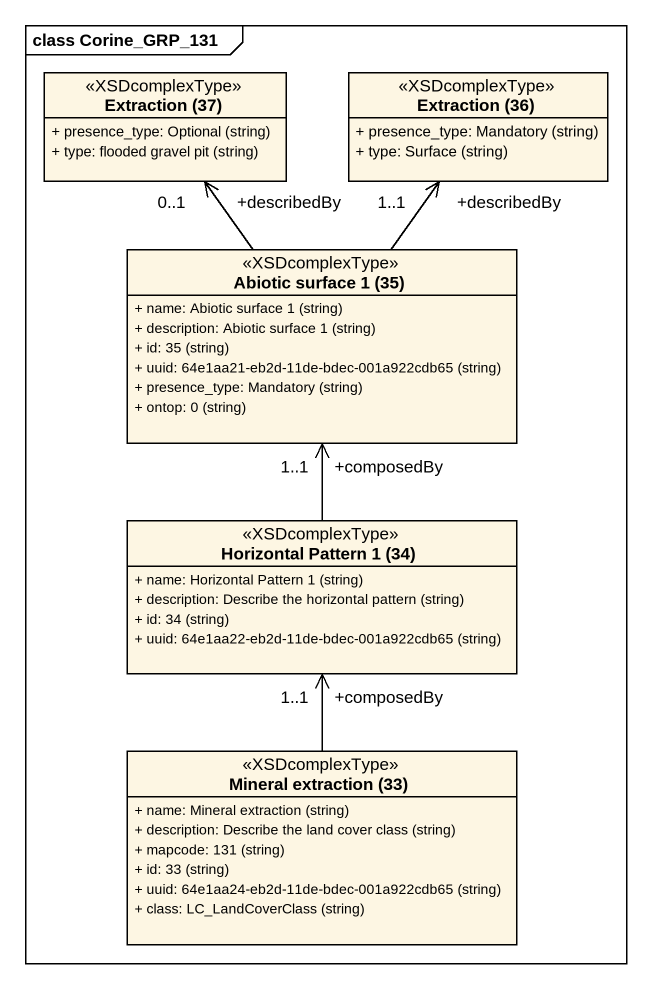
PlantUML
@startuml
mainframe class Corine_GRP_131
hide circle
hide empty members
skinparam classAttributeIconSize 0
class "Extraction (37)" as Extraction_37 <<XSDcomplexType>> {
  {field} + presence_type: Optional (string)
  {field} + type: flooded gravel pit (string)
}
class "Extraction (36)" as Extraction_36 <<XSDcomplexType>> {
  {field} + presence_type: Mandatory (string)
  {field} + type: Surface (string)
}
class "Abiotic surface 1 (35)" as Abiotic_surface_1_35 <<XSDcomplexType>> {
  {field} + name: Abiotic surface 1 (string)
  {field} + description: Abiotic surface 1 (string)
  {field} + id: 35 (string)
  {field} + uuid: 64e1aa21-eb2d-11de-bdec-001a922cdb65 (string)
  {field} + presence_type: Mandatory (string)
  {field} + ontop: 0 (string)
}
class "Horizontal Pattern 1 (34)" as Horizontal_Pattern_1_34 <<XSDcomplexType>> {
  {field} + name: Horizontal Pattern 1 (string)
  {field} + description: Describe the horizontal pattern (string)
  {field} + id: 34 (string)
  {field} + uuid: 64e1aa22-eb2d-11de-bdec-001a922cdb65 (string)
}
class "Mineral extraction (33)" as Mineral_extraction_33 <<XSDcomplexType>> {
  {field} + name: Mineral extraction (string)
  {field} + description: Describe the land cover class (string)
  {field} + mapcode: 131 (string)
  {field} + id: 33 (string)
  {field} + uuid: 64e1aa24-eb2d-11de-bdec-001a922cdb65 (string)
  {field} + class: LC_LandCoverClass (string)
}
Abiotic_surface_1_35 -up-> "+describedBy\n0..1" Extraction_37
Abiotic_surface_1_35 -up-> "+describedBy\n1..1" Extraction_36
Horizontal_Pattern_1_34 -up-> "+composedBy\n1..1" Abiotic_surface_1_35
Mineral_extraction_33 -up-> "+composedBy\n1..1" Horizontal_Pattern_1_34
@enduml
